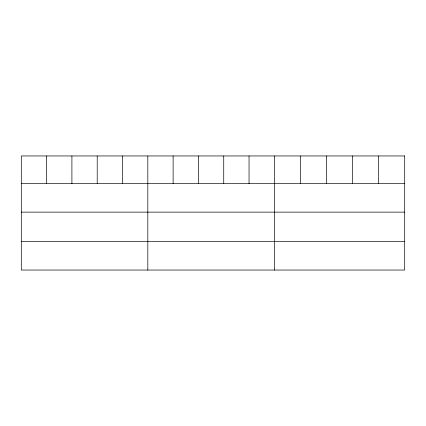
<?xml version="1.0" encoding="UTF-8"?>
<svg xmlns="http://www.w3.org/2000/svg" width="426" height="426" viewBox="0 0 426 426"><rect width="100%" height="100%" fill="white"/><g stroke="black" fill="none" stroke-linecap="round" stroke-linejoin="round"><path stroke-width="0.64" d="M21.3 183.617L404.7 183.617M21.3 212.137L404.7 212.137M21.3 241.521L404.7 241.521M378.629 155.953L378.629 183.617M352.558 155.953L352.558 183.617M326.486 155.953L326.486 183.617M300.415 155.953L300.415 183.617M274.344 155.953L274.344 270.047M249.04 155.953L249.04 183.617M223.735 155.953L223.735 183.617M198.431 155.953L198.431 183.617M173.126 155.953L173.126 183.617M147.822 155.953L147.822 270.047M122.518 155.953L122.518 183.617M97.213 155.953L97.213 183.617M71.909 155.953L71.909 183.617M46.604 155.953L46.604 183.617M404.7 155.953L21.3 155.953L21.3 270.047L404.7 270.047L404.7 155.953"/></g></svg>
